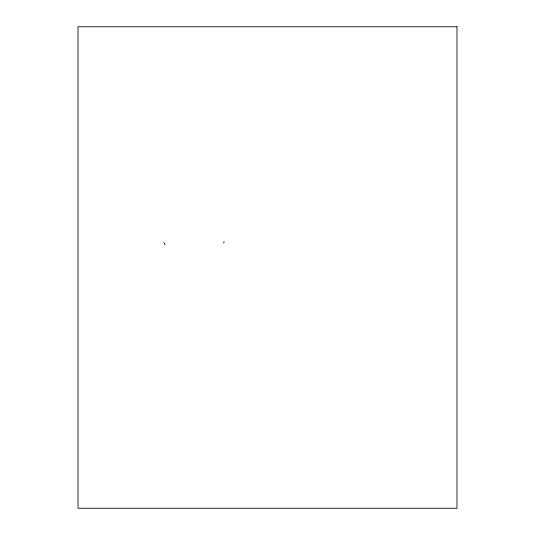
<?xml version="1.0" encoding="UTF-8"?>
<svg xmlns="http://www.w3.org/2000/svg" width="535" height="535" viewBox="0 0 535 535"><rect width="100%" height="100%" fill="white"/><g stroke="black" fill="none" stroke-linecap="round" stroke-linejoin="round"><path stroke-width="0.8" d="M224.051 241.666A2.581 2.581 0 0 1 223.617 243.097M163.663 242.596A2.581 2.581 0 0 1 164.954 244.829M456.99 26.75L78.01 26.75L78.01 508.25L456.99 508.25L456.99 26.75"/></g></svg>
